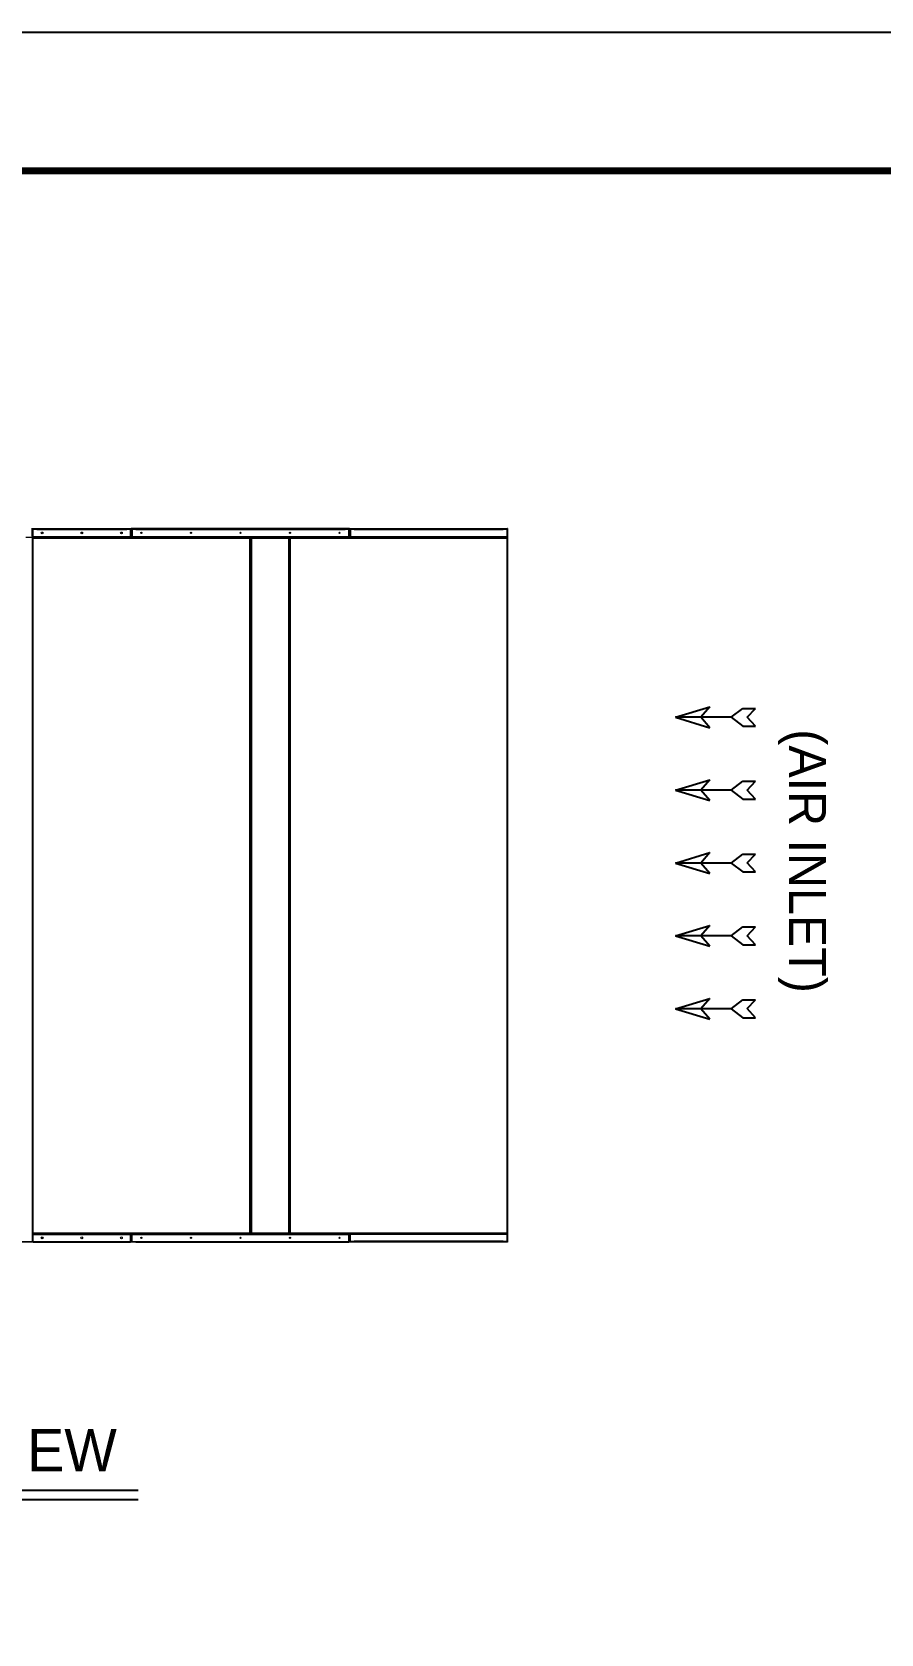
# Model space of a CAD drawing. Header units: millimetres. Extents: x 15155 to 44563, y 13060 to 33855.
# Drawn here: x 28248 to 32533, y 25775 to 33855 of the extents above; entities that cross this region are included whole.
import ezdxf
from ezdxf.enums import TextEntityAlignment as Align

# ---------------------------------------------------------------- set-up
doc = ezdxf.new("R2010")
doc.units = ezdxf.units.MM
for name, color, linetype in [('냉각탑_box', 1, 'Continuous'), ('냉각탑_dim', 1, 'Continuous'), ('냉각탑_form', 1, 'Continuous'), ('냉각탑_text', 3, 'Continuous')]:
    doc.layers.add(name, color=color, linetype=linetype)
doc.styles.add('돋움', font='Dotum.ttf')

# ---------------------------------------------------------------- blocks, each defined once
blk = doc.blocks.new('화살표 IN OUT')
at = {"layer": '냉각탑_dim'}
for p, q in [((-322.7, 43), (-383.9, 43)), ((-343.1, 0.5), (-383.9, 43)), ((-383.9, -43), (-343.1, 0.5)), ((-266.4, 0), (-322.7, 43)), ((-266.4, 0), (-322.7, -43)), ((-266.4, 0), (0, 0)), ((-163.5, 50), (-121.5, 0)), ((0, 0), (-163.5, 50)), ((-163.5, -50), (-121.5, 0)), ((0, 0), (-163.5, -50)), ((-322.7, -43), (-383.9, -43))]:
    blk.add_line(p, q, dxfattribs=at)
blk = doc.blocks.new('4')
at = {"lineweight": 20}
for p, q in [((28245.1, 31351.9), (30647.3, 31351.9)), ((30645.8, 31351.9), (30647.3, 27751.9)), ((30647.3, 27751.9), (25248.6, 27751.9))]:
    blk.add_line(p, q, dxfattribs=at)
at = {"color": 7, "lineweight": 20, "ltscale": 0.000873136}
blk.add_line((28253, 31349.8), (28253, 31351.9), dxfattribs=at)
at = {"color": 7, "lineweight": 20, "ltscale": 0.459167}
blk.add_line((29851.4, 31351.9), (28749.4, 31351.9), dxfattribs=at)
at = {"color": 7, "lineweight": 20, "ltscale": 0.000872667}
blk.add_line((30645.8, 31349.8), (30645.8, 31351.9), dxfattribs=at)
at = {"color": 7, "lineweight": 20, "ltscale": 0.015372}
blk.add_line((28216.8, 31307.9), (28253.7, 31307.9), dxfattribs=at)
at = {"color": 7, "lineweight": 20, "ltscale": 0.015833}
for p, q in [((28248.4, 31312.7), (28248.4, 31350.7)), ((28248.4, 27791.1), (28248.4, 27753.1))]:
    blk.add_line(p, q, dxfattribs=at)
at = {"color": 7, "lineweight": 20, "ltscale": 0.001083}
for p, q in [((28250.4, 31350.7), (28253, 31350.7)), ((30648.4, 31350.7), (30645.8, 31350.7)), ((30648.4, 27753.1), (25248.6, 27753.1))]:
    blk.add_line(p, q, dxfattribs=at)
at = {"color": 7, "lineweight": 20, "ltscale": 0.00172}
blk.add_line((28250.4, 31346.5), (28250.4, 31350.7), dxfattribs=at)
at = {"color": 7, "lineweight": 20, "ltscale": 0.014667}
for p, q in [((28250.4, 31346.5), (28250.4, 31311.3)), ((28252.4, 31311.3), (28252.4, 31346.5)), ((28746.4, 31311.3), (28746.4, 31346.5)), ((28748.4, 31346.5), (28748.4, 31311.3)), ((28750.4, 31346.5), (28750.4, 31311.3)), ((28752.4, 31311.3), (28752.4, 31346.5)), ((29848.4, 31311.3), (29848.4, 31346.5)), ((29850.4, 31346.5), (29850.4, 31311.3)), ((29852.4, 31346.5), (29852.4, 31311.3)), ((29854.4, 31311.3), (29854.4, 31346.5)), ((30646.4, 31311.3), (30646.4, 31346.5)), ((30648.4, 31346.5), (30648.4, 31311.3)), ((28250.4, 27755.3), (28250.4, 27790.5)), ((28252.4, 27790.5), (28252.4, 27755.3)), ((28746.4, 27790.5), (28746.4, 27755.3)), ((28748.4, 27755.3), (28748.4, 27790.5)), ((28750.4, 27755.3), (28750.4, 27790.5)), ((28752.4, 27790.5), (28752.4, 27755.3)), ((29848.4, 27790.5), (29848.4, 27755.3)), ((29850.4, 27755.3), (29850.4, 27790.5)), ((29852.4, 27757.3), (29852.4, 27792.5)), ((29854.4, 27792.5), (29854.4, 27757.3)), ((30646.4, 27792.5), (30646.4, 27757.3)), ((30648.4, 27757.3), (30648.4, 27792.5))]:
    blk.add_line(p, q, dxfattribs=at)
at = {"color": 7, "lineweight": 20, "ltscale": 0.001387}
blk.add_line((28250.4, 31307.9), (28250.4, 31311.2), dxfattribs=at)
at = {"color": 7, "lineweight": 20, "ltscale": 0.000562932}
for p, q in [((28251.7, 31304.2), (28250.4, 31304.2)), ((29349, 31304.2), (29350.4, 31304.2)), ((29353.7, 31304.2), (29352.4, 31304.2)), ((29544.5, 31306.2), (29545.8, 31306.2)), ((29545, 31304.2), (29546.4, 31304.2)), ((29549.7, 31304.2), (29548.4, 31304.2)), ((30647, 31304.2), (30648.4, 31304.2)), ((28251.7, 27795.6), (28250.4, 27795.6)), ((29349, 27795.6), (29350.4, 27795.6)), ((29353.7, 27795.6), (29352.4, 27795.6)), ((29545, 27795.6), (29546.4, 27795.6)), ((29549.7, 27795.6), (29548.4, 27795.6)), ((30647, 27795.6), (30648.4, 27795.6))]:
    blk.add_line(p, q, dxfattribs=at)
at = {"color": 7, "lineweight": 20}
for p, q in [((28250.4, 27795.6), (28250.4, 31304.2)), ((28253.8, 27797.3), (28253.8, 31302.5)), ((29347, 27797.3), (29347, 31302.5)), ((29350.4, 27795.6), (29350.4, 31304.2)), ((29352.4, 31304.2), (29352.4, 27795.6)), ((29355.8, 31302.5), (29355.8, 27797.3)), ((29543, 31302.5), (29543, 27797.3)), ((29546.4, 31304.2), (29546.4, 27795.6)), ((29548.4, 31304.2), (29548.4, 27795.6)), ((29551.8, 31302.5), (29551.8, 27797.3)), ((30645, 31302.5), (30645, 27797.3)), ((30648.4, 31304.2), (30648.4, 27795.6))]:
    blk.add_line(p, q, dxfattribs=at)
at = {"color": 7, "lineweight": 20, "ltscale": 0.000448698}
for p, q in [((28251.7, 31308.5), (28252.4, 31309.4)), ((28747, 31308.5), (28746.4, 31309.4)), ((28751.7, 31308.5), (28752.4, 31309.4)), ((29849, 31308.5), (29848.4, 31309.4)), ((29853.7, 31308.5), (29854.4, 31309.4)), ((30647, 31308.5), (30646.4, 31309.4)), ((28251.7, 27793.2), (28252.4, 27792.3)), ((28747, 27793.2), (28746.4, 27792.3)), ((28751.7, 27793.2), (28752.4, 27792.3)), ((29849, 27793.2), (29848.4, 27792.3))]:
    blk.add_line(p, q, dxfattribs=at)
at = {"color": 7, "lineweight": 20, "ltscale": 0.000502197}
for p, q in [((28251.7, 31304.2), (28252.9, 31304.2)), ((29349, 31304.2), (29347.8, 31304.2)), ((29353.7, 31304.2), (29354.9, 31304.2)), ((29544.5, 31306.2), (29543.3, 31306.2)), ((29545, 31304.2), (29543.8, 31304.2)), ((29549.7, 31304.2), (29550.9, 31304.2)), ((30647, 31304.2), (30645.8, 31304.2)), ((28251.7, 27795.6), (28252.9, 27795.6)), ((29349, 27795.6), (29347.8, 27795.6)), ((29353.7, 27795.6), (29354.9, 27795.6)), ((29545, 27795.6), (29543.8, 27795.6))]:
    blk.add_line(p, q, dxfattribs=at)
at = {"color": 7, "lineweight": 20, "ltscale": 0.000375}
for p, q in [((28253.3, 31311.3), (28252.4, 31311.3)), ((28253.3, 31311.3), (28252.4, 31311.3)), ((28253.3, 31305.9), (28252.4, 31305.9)), ((28745.5, 31311.3), (28746.4, 31311.3)), ((28745.5, 31311.3), (28746.4, 31311.3)), ((28753.3, 31311.3), (28752.4, 31311.3)), ((28753.3, 31311.3), (28752.4, 31311.3)), ((29347.5, 31305.9), (29348.4, 31305.9)), ((29355.3, 31305.9), (29354.4, 31305.9)), ((29543.5, 31305.9), (29544.4, 31305.9)), ((29551.3, 31305.9), (29550.4, 31305.9)), ((29847.5, 31311.3), (29848.4, 31311.3)), ((29847.5, 31311.3), (29848.4, 31311.3)), ((29855.3, 31311.3), (29854.4, 31311.3)), ((29855.3, 31311.3), (29854.4, 31311.3)), ((30645.5, 31311.3), (30646.4, 31311.3)), ((30645.5, 31311.3), (30646.4, 31311.3)), ((30645.5, 31305.9), (30646.4, 31305.9)), ((29351.7, 30155), (29351.7, 30155.9)), ((29351.7, 30120.8), (29351.7, 30119.9)), ((29351.7, 28983), (29351.7, 28983.9)), ((29351.7, 28948.8), (29351.7, 28947.9)), ((28253.3, 27793.9), (28252.4, 27793.9)), ((28253.3, 27790.5), (28252.4, 27790.5)), ((28745.5, 27790.5), (28746.4, 27790.5)), ((28753.3, 27790.5), (28752.4, 27790.5)), ((29347.5, 27793.9), (29348.4, 27793.9)), ((29355.3, 27793.9), (29354.4, 27793.9)), ((29543.5, 27793.9), (29544.4, 27793.9)), ((29551.3, 27793.9), (29550.4, 27793.9)), ((29847.5, 27790.5), (29848.4, 27790.5)), ((29855.3, 27792.5), (29854.4, 27792.5)), ((30645.5, 27792.5), (30646.4, 27792.5))]:
    blk.add_line(p, q, dxfattribs=at)
at = {"color": 7, "lineweight": 20, "ltscale": 0.001002}
for p, q in [((28252.4, 31308.8), (28252.4, 31311.3)), ((28746.4, 31308.8), (28746.4, 31311.3)), ((28752.4, 31308.8), (28752.4, 31311.3)), ((29848.4, 31308.8), (29848.4, 31311.3)), ((29854.4, 31308.8), (29854.4, 31311.3)), ((30646.4, 31308.8), (30646.4, 31311.3)), ((28252.4, 27792.9), (28252.4, 27790.5)), ((28746.4, 27792.9), (28746.4, 27790.5)), ((28752.4, 27792.9), (28752.4, 27790.5)), ((29848.4, 27792.9), (29848.4, 27790.5)), ((29854.4, 27794.9), (29854.4, 27792.5)), ((30646.4, 27794.9), (30646.4, 27792.5))]:
    blk.add_line(p, q, dxfattribs=at)
at = {"color": 7, "lineweight": 20, "ltscale": 0.000414929}
for p, q in [((28252.4, 31304.9), (28252.4, 31305.9)), ((29348.4, 31304.9), (29348.4, 31305.9)), ((29354.4, 31304.9), (29354.4, 31305.9)), ((29543.8, 31306.9), (29543.8, 31307.9)), ((29544.4, 31304.9), (29544.4, 31305.9)), ((29550.4, 31304.9), (29550.4, 31305.9)), ((30646.4, 31304.9), (30646.4, 31305.9)), ((28252.4, 27794.8), (28252.4, 27793.9)), ((29348.4, 27794.8), (29348.4, 27793.9)), ((29354.4, 27794.8), (29354.4, 27793.9)), ((29544.4, 27794.8), (29544.4, 27793.9)), ((29550.4, 27794.8), (29550.4, 27793.9))]:
    blk.add_line(p, q, dxfattribs=at)
at = {"color": 7, "lineweight": 20, "ltscale": 0.000293404}
for p, q in [((28252.4, 31304.9), (28252.4, 31304.2)), ((29348.4, 31304.9), (29348.4, 31304.2)), ((29354.4, 31304.9), (29354.4, 31304.2)), ((29543.8, 31306.9), (29543.8, 31306.2)), ((29544.4, 31304.9), (29544.4, 31304.2)), ((29550.4, 31304.9), (29550.4, 31304.2)), ((30646.4, 31304.9), (30646.4, 31304.2)), ((28252.4, 27794.8), (28252.4, 27795.6)), ((29348.4, 27794.8), (29348.4, 27795.6)), ((29354.4, 27794.8), (29354.4, 27795.6)), ((29544.4, 27794.8), (29544.4, 27795.6)), ((29550.4, 27794.8), (29550.4, 27795.6)), ((30646.4, 27794.8), (30646.4, 27795.6))]:
    blk.add_line(p, q, dxfattribs=at)
at = {"color": 7, "lineweight": 20, "ltscale": 0.015146}
blk.add_line((28253, 31347.6), (28253, 31311.3), dxfattribs=at)
at = {"color": 7, "lineweight": 20, "ltscale": 4.00539e-05}
blk.add_line((28253, 31307.9), (28253, 31307.9), dxfattribs=at)
at = {"color": 7, "lineweight": 20, "ltscale": 0.01525}
for p, q in [((28253.3, 31347.9), (28253.3, 31311.3)), ((28745.5, 31311.3), (28745.5, 31347.9)), ((28753.3, 31347.9), (28753.3, 31311.3)), ((29847.5, 31311.3), (29847.5, 31347.9)), ((29855.3, 31347.9), (29855.3, 31311.3)), ((30645.5, 31311.3), (30645.5, 31347.9)), ((28253.3, 27753.9), (28253.3, 27790.5)), ((28745.5, 27790.5), (28745.5, 27753.9)), ((28753.3, 27753.9), (28753.3, 27790.5)), ((29847.5, 27790.5), (29847.5, 27753.9)), ((29855.3, 27755.9), (29855.3, 27792.5)), ((30645.5, 27792.5), (30645.5, 27755.9))]:
    blk.add_line(p, q, dxfattribs=at)
at = {"color": 7, "lineweight": 20, "ltscale": 0.007958}
for p, q in [((28253.3, 31347.9), (28272.4, 31347.9)), ((28726.4, 31347.9), (28745.5, 31347.9)), ((28753.3, 31347.9), (28772.4, 31347.9)), ((29828.4, 31347.9), (29847.5, 31347.9)), ((29855.3, 31347.9), (29874.4, 31347.9)), ((30626.4, 31347.9), (30645.5, 31347.9)), ((28253.3, 27753.9), (28272.4, 27753.9)), ((28726.4, 27753.9), (28745.5, 27753.9)), ((28753.3, 27753.9), (28772.4, 27753.9)), ((29828.4, 27753.9), (29847.5, 27753.9)), ((29855.3, 27755.9), (29874.4, 27755.9)), ((30626.4, 27755.9), (30645.5, 27755.9))]:
    blk.add_line(p, q, dxfattribs=at)
at = {"color": 7, "lineweight": 20, "ltscale": 0.205083}
for p, q in [((28253.3, 31311.3), (28745.5, 31311.3)), ((28253.3, 27790.5), (28745.5, 27790.5))]:
    blk.add_line(p, q, dxfattribs=at)
at = {"color": 7, "lineweight": 20, "ltscale": 0.455917}
for p, q in [((28253.3, 31305.9), (29347.5, 31305.9)), ((28753.3, 31311.3), (29847.5, 31311.3)), ((29551.3, 31305.9), (30645.5, 31305.9)), ((29347.5, 27793.9), (28253.3, 27793.9)), ((28753.3, 27790.5), (29847.5, 27790.5))]:
    blk.add_line(p, q, dxfattribs=at)
at = {"color": 7, "lineweight": 20, "ltscale": 0.006917}
for p, q in [((28253.8, 31349.9), (28270.4, 31349.9)), ((28253.8, 31347.9), (28270.4, 31347.9)), ((28728.4, 31349.9), (28745, 31349.9)), ((28728.4, 31347.9), (28745, 31347.9)), ((28770.4, 31349.9), (28753.8, 31349.9)), ((28770.4, 31347.9), (28753.8, 31347.9)), ((29830.4, 31349.9), (29847, 31349.9)), ((29830.4, 31347.9), (29847, 31347.9)), ((29855.8, 31349.9), (29872.4, 31349.9)), ((29855.8, 31347.9), (29872.4, 31347.9)), ((30628.4, 31349.9), (30645, 31349.9)), ((30628.4, 31347.9), (30645, 31347.9)), ((28253.8, 27751.9), (28270.4, 27751.9)), ((28728.4, 27751.9), (28745, 27751.9)), ((28770.4, 27751.9), (28753.8, 27751.9)), ((29830.4, 27751.9), (29847, 27751.9)), ((29855.8, 27753.9), (29872.4, 27753.9)), ((30628.4, 27753.9), (30645, 27753.9))]:
    blk.add_line(p, q, dxfattribs=at)
at = {"color": 7, "lineweight": 20, "ltscale": 0.204667}
for p, q in [((28253.8, 31307.9), (28745, 31307.9)), ((28253.8, 27793.9), (28745, 27793.9))]:
    blk.add_line(p, q, dxfattribs=at)
at = {"color": 7, "lineweight": 20, "ltscale": 0.4555}
for p, q in [((28253.8, 31302.5), (29347, 31302.5)), ((28753.8, 31307.9), (29847, 31307.9)), ((29551.8, 31302.5), (30645, 31302.5)), ((29347, 27797.3), (28253.8, 27797.3)), ((30645, 27797.3), (29551.8, 27797.3)), ((28753.8, 27793.9), (29847, 27793.9))]:
    blk.add_line(p, q, dxfattribs=at)
at = {"color": 7, "lineweight": 20, "ltscale": 0.000833333}
for p, q in [((28270.4, 31349.9), (28270.4, 31347.9)), ((28564.3, 31307.9), (28564.3, 31305.9)), ((28620.3, 31305.9), (28620.3, 31307.9)), ((28726.4, 31349.9), (28726.4, 31347.9)), ((28726.4, 31349.9), (28726.4, 31347.9)), ((28728.4, 31349.9), (28728.4, 31347.9)), ((28770.4, 31349.9), (28770.4, 31347.9)), ((29214.2, 31307.9), (29214.2, 31305.9)), ((29217.5, 31305.9), (29217.5, 31307.9)), ((29545.8, 31306.2), (29545.8, 31304.2)), ((29828.4, 31349.9), (29828.4, 31347.9)), ((29828.4, 31349.9), (29828.4, 31347.9)), ((29830.4, 31349.9), (29830.4, 31347.9)), ((29872.4, 31349.9), (29872.4, 31347.9)), ((30590.7, 31307.9), (30590.7, 31305.9)), ((30626.4, 31349.9), (30626.4, 31347.9)), ((30626.4, 31349.9), (30626.4, 31347.9)), ((30628.4, 31349.9), (30628.4, 31347.9)), ((29350.4, 31061.9), (29352.4, 31061.9)), ((29350.4, 31035.3), (29352.4, 31035.3)), ((29350.4, 31033.9), (29352.4, 31033.9)), ((29352.4, 31033.9), (29350.4, 31033.9)), ((29352.4, 31031.9), (29350.4, 31031.9)), ((29352.4, 31030.5), (29350.4, 31030.5)), ((29546.4, 31061.9), (29548.4, 31061.9)), ((29546.4, 31035.3), (29548.4, 31035.3)), ((29548.4, 31033.9), (29546.4, 31033.9)), ((29548.4, 31031.9), (29546.4, 31031.9)), ((29548.4, 31030.8), (29546.4, 31030.8)), ((29548.4, 31028), (29546.4, 31028)), ((29546.4, 31026), (29548.4, 31026)), ((29546.4, 31024.4), (29548.4, 31024.4)), ((29548.4, 31023.2), (29546.4, 31023.2)), ((29350.4, 30417.3), (29352.4, 30417.3)), ((29352.4, 30415.9), (29350.4, 30415.9)), ((29352.4, 30413.9), (29350.4, 30413.9)), ((29350.4, 30411.9), (29352.4, 30411.9)), ((29350.4, 30409.9), (29352.4, 30409.9)), ((29352.4, 30408.5), (29350.4, 30408.5)), ((29352.4, 30381.9), (29350.4, 30381.9)), ((29546.4, 30429.2), (29548.4, 30429.2)), ((29546.4, 30411.9), (29548.4, 30411.9)), ((29546.4, 30409.9), (29548.4, 30409.9)), ((29548.4, 30408.5), (29546.4, 30408.5)), ((29548.4, 30381.9), (29546.4, 30381.9)), ((29350.4, 30198.9), (29352.4, 30198.9)), ((29352.4, 30162.3), (29350.4, 30162.3)), ((29352.4, 30160.9), (29350.4, 30160.9)), ((29546.4, 30198.9), (29548.4, 30198.9)), ((29548.4, 30162.3), (29546.4, 30162.3)), ((29548.4, 30160.9), (29546.4, 30160.9)), ((29548.4, 30157.9), (29546.4, 30157.9)), ((29548.4, 30155.9), (29546.4, 30155.9)), ((29548.4, 30155), (29546.4, 30155)), ((29352.4, 30117.9), (29350.4, 30117.9)), ((29352.4, 30116.3), (29350.4, 30116.3)), ((29352.4, 30114.3), (29350.4, 30114.3)), ((29352.4, 30110.9), (29350.4, 30110.9)), ((29350.4, 30109.5), (29352.4, 30109.5)), ((29352.4, 30072.9), (29350.4, 30072.9)), ((29546.4, 30120.8), (29548.4, 30120.8)), ((29548.4, 30119.9), (29546.4, 30119.9)), ((29548.4, 30117.9), (29546.4, 30117.9)), ((29548.4, 30117.9), (29546.4, 30117.9)), ((29548.4, 30116.3), (29546.4, 30116.3)), ((29548.4, 30114.3), (29546.4, 30114.3)), ((29548.4, 30110.9), (29546.4, 30110.9)), ((29546.4, 30109.5), (29548.4, 30109.5)), ((29548.4, 30072.9), (29546.4, 30072.9)), ((29350.4, 29889.9), (29352.4, 29889.9)), ((29350.4, 29863.3), (29352.4, 29863.3)), ((29350.4, 29861.9), (29352.4, 29861.9)), ((29352.4, 29861.9), (29350.4, 29861.9)), ((29352.4, 29859.9), (29350.4, 29859.9)), ((29352.4, 29858.5), (29350.4, 29858.5)), ((29546.4, 29889.9), (29548.4, 29889.9)), ((29546.4, 29863.3), (29548.4, 29863.3)), ((29548.4, 29861.9), (29546.4, 29861.9)), ((29548.4, 29860), (29546.4, 29860)), ((29548.4, 29859.9), (29546.4, 29859.9)), ((29546.4, 29858), (29548.4, 29858)), ((29546.4, 29856.4), (29548.4, 29856.4)), ((29548.4, 29855.2), (29546.4, 29855.2)), ((29546.4, 29261.2), (29548.4, 29261.2)), ((29350.4, 29245.3), (29352.4, 29245.3)), ((29352.4, 29243.9), (29350.4, 29243.9)), ((29352.4, 29241.9), (29350.4, 29241.9)), ((29350.4, 29239.9), (29352.4, 29239.9)), ((29350.4, 29237.9), (29352.4, 29237.9)), ((29352.4, 29236.5), (29350.4, 29236.5)), ((29352.4, 29209.9), (29350.4, 29209.9)), ((29548.4, 29241.2), (29546.4, 29241.2)), ((29546.4, 29239.9), (29548.4, 29239.9)), ((29546.4, 29237.9), (29548.4, 29237.9)), ((29548.4, 29236.5), (29546.4, 29236.5)), ((29548.4, 29209.9), (29546.4, 29209.9)), ((29350.4, 29026.9), (29352.4, 29026.9)), ((29546.4, 29026.9), (29548.4, 29026.9)), ((29352.4, 28990.3), (29350.4, 28990.3)), ((29352.4, 28988.9), (29350.4, 28988.9)), ((29352.4, 28945.9), (29350.4, 28945.9)), ((29352.4, 28944.3), (29350.4, 28944.3)), ((29352.4, 28942.3), (29350.4, 28942.3)), ((29352.4, 28938.9), (29350.4, 28938.9)), ((29350.4, 28937.5), (29352.4, 28937.5)), ((29548.4, 28990.3), (29546.4, 28990.3)), ((29548.4, 28988.9), (29546.4, 28988.9)), ((29548.4, 28985.9), (29546.4, 28985.9)), ((29548.4, 28983.9), (29546.4, 28983.9)), ((29548.4, 28983), (29546.4, 28983)), ((29546.4, 28948.8), (29548.4, 28948.8)), ((29548.4, 28947.9), (29546.4, 28947.9)), ((29548.4, 28945.9), (29546.4, 28945.9)), ((29548.4, 28945.9), (29546.4, 28945.9)), ((29548.4, 28944.3), (29546.4, 28944.3)), ((29548.4, 28942.3), (29546.4, 28942.3)), ((29548.4, 28938.9), (29546.4, 28938.9)), ((29546.4, 28937.5), (29548.4, 28937.5)), ((29352.4, 28900.9), (29350.4, 28900.9)), ((29548.4, 28900.9), (29546.4, 28900.9)), ((29350.4, 28717.9), (29352.4, 28717.9)), ((29350.4, 28691.3), (29352.4, 28691.3)), ((29350.4, 28689.9), (29352.4, 28689.9)), ((29352.4, 28689.9), (29350.4, 28689.9)), ((29352.4, 28687.9), (29350.4, 28687.9)), ((29352.4, 28686.5), (29350.4, 28686.5)), ((29546.4, 28717.9), (29548.4, 28717.9)), ((29546.4, 28691.3), (29548.4, 28691.3)), ((29548.4, 28691), (29546.4, 28691)), ((29548.4, 28689.9), (29546.4, 28689.9)), ((29548.4, 28687.9), (29546.4, 28687.9)), ((29546.4, 28687.4), (29548.4, 28687.4)), ((29548.4, 28686.2), (29546.4, 28686.2)), ((29350.4, 28073.3), (29352.4, 28073.3)), ((29352.4, 28071.9), (29350.4, 28071.9)), ((29352.4, 28069.9), (29350.4, 28069.9)), ((29350.4, 28067.9), (29352.4, 28067.9)), ((29350.4, 28065.9), (29352.4, 28065.9)), ((29352.4, 28064.5), (29350.4, 28064.5)), ((29546.4, 28092.2), (29548.4, 28092.2)), ((29548.4, 28072.2), (29546.4, 28072.2)), ((29546.4, 28067.9), (29548.4, 28067.9)), ((29546.4, 28065.9), (29548.4, 28065.9)), ((29548.4, 28064.5), (29546.4, 28064.5)), ((29352.4, 28037.9), (29350.4, 28037.9)), ((29548.4, 28037.9), (29546.4, 28037.9)), ((29352.4, 27799.3), (29350.4, 27799.3)), ((29352.4, 27795.9), (29350.4, 27795.9)), ((29546.4, 27798.9), (29548.4, 27798.9)), ((28270.4, 27751.9), (28270.4, 27753.9)), ((28726.4, 27751.9), (28726.4, 27753.9)), ((28726.4, 27751.9), (28726.4, 27753.9)), ((28728.4, 27751.9), (28728.4, 27753.9)), ((28770.4, 27751.9), (28770.4, 27753.9)), ((29828.4, 27751.9), (29828.4, 27753.9)), ((29828.4, 27751.9), (29828.4, 27753.9)), ((29830.4, 27751.9), (29830.4, 27753.9)), ((29872.4, 27753.9), (29872.4, 27755.9)), ((30626.4, 27753.9), (30626.4, 27755.9)), ((30626.4, 27753.9), (30626.4, 27755.9)), ((30628.4, 27753.9), (30628.4, 27755.9))]:
    blk.add_line(p, q, dxfattribs=at)
at = {"color": 7, "lineweight": 20, "ltscale": 0.000834351}
blk.add_line((28270.4, 31348.7), (28272.4, 31348.7), dxfattribs=at)
at = {"color": 7, "lineweight": 20, "ltscale": 0.000834357}
blk.add_line((28270.4, 31347.9), (28272.4, 31347.9), dxfattribs=at)
at = {"color": 7, "lineweight": 20, "ltscale": 0.189167}
for p, q in [((28272.4, 31349.9), (28726.4, 31349.9)), ((28272.4, 31349.9), (28726.4, 31349.9)), ((28272.4, 31346.5), (28726.4, 31346.5)), ((28272.4, 27755.3), (28726.4, 27755.3)), ((28272.4, 27751.9), (28726.4, 27751.9))]:
    blk.add_line(p, q, dxfattribs=at)
at = {"color": 7, "lineweight": 20, "ltscale": 0.001417}
for p, q in [((28272.4, 31349.9), (28272.4, 31346.5)), ((28772.4, 31349.9), (28772.4, 31346.5)), ((29874.4, 31349.9), (29874.4, 31346.5)), ((28272.4, 27751.9), (28272.4, 27755.3)), ((28772.4, 27751.9), (28772.4, 27755.3)), ((29874.4, 27753.9), (29874.4, 27757.3))]:
    blk.add_line(p, q, dxfattribs=at)
at = {"color": 7, "lineweight": 20, "ltscale": 0.000583333}
for p, q in [((28272.4, 31347.9), (28272.4, 31346.5)), ((28726.4, 31346.5), (28726.4, 31347.9)), ((28772.4, 31347.9), (28772.4, 31346.5)), ((29828.4, 31346.5), (29828.4, 31347.9)), ((29874.4, 31347.9), (29874.4, 31346.5)), ((30626.4, 31346.5), (30626.4, 31347.9)), ((28272.4, 27753.9), (28272.4, 27755.3)), ((28726.4, 27755.3), (28726.4, 27753.9)), ((28772.4, 27753.9), (28772.4, 27755.3)), ((29828.4, 27755.3), (29828.4, 27753.9)), ((29874.4, 27755.9), (29874.4, 27757.3)), ((30626.4, 27757.3), (30626.4, 27755.9))]:
    blk.add_line(p, q, dxfattribs=at)
at = {"color": 7, "lineweight": 20, "ltscale": 0.000199275}
blk.add_line((28664.2, 31306.2), (28663.8, 31305.9), dxfattribs=at)
at = {"color": 7, "lineweight": 20, "ltscale": 0.000369598}
blk.add_line((28664, 31306.9), (28664.5, 31306.2), dxfattribs=at)
at = {"color": 7, "lineweight": 20, "ltscale": 0.001228}
blk.add_line((28664.2, 31306.2), (28667.1, 31306.2), dxfattribs=at)
at = {"color": 7, "lineweight": 20, "ltscale": 0.000708333}
blk.add_line((28665.8, 31307.9), (28665.8, 31306.2), dxfattribs=at)
at = {"color": 7, "lineweight": 20, "ltscale": 0.000125566}
blk.add_line((28667.1, 31306.2), (28667.1, 31305.9), dxfattribs=at)
at = {"color": 7, "lineweight": 20, "ltscale": 1.86596e-06}
blk.add_line((28667.7, 31306.2), (28667.7, 31306.2), dxfattribs=at)
at = {"color": 7, "lineweight": 20, "ltscale": 0.00022498}
blk.add_line((28667.7, 31306.2), (28668.2, 31306.2), dxfattribs=at)
at = {"color": 7, "lineweight": 20, "ltscale": 0.000832315}
blk.add_line((28726.4, 31348.7), (28728.4, 31348.7), dxfattribs=at)
at = {"color": 7, "lineweight": 20, "ltscale": 0.00083231}
blk.add_line((28726.4, 31347.9), (28728.4, 31347.9), dxfattribs=at)
at = {"color": 7, "lineweight": 20, "ltscale": 0.003628}
blk.add_line((28745, 31307.9), (28753.7, 31307.9), dxfattribs=at)
at = {"color": 7, "lineweight": 20, "ltscale": 0.015212}
for p, q in [((28745.5, 31347.8), (28745.5, 31311.3)), ((29847.5, 31347.8), (29847.5, 31311.3)), ((30645.5, 31347.8), (30645.5, 31311.3)), ((28745.5, 27753.9), (28745.5, 27790.5)), ((29847.5, 27753.9), (29847.5, 27790.5)), ((30645.5, 27755.9), (30645.5, 27792.5))]:
    blk.add_line(p, q, dxfattribs=at)
at = {"color": 7, "lineweight": 20, "ltscale": 0.001506}
blk.add_line((28747.6, 31348.7), (28751.2, 31348.7), dxfattribs=at)
at = {"color": 7, "lineweight": 20, "ltscale": 0.000374999}
for p, q in [((28753.3, 31344.5), (28752.4, 31344.5)), ((28753.3, 27757.3), (28752.4, 27757.3))]:
    blk.add_line(p, q, dxfattribs=at)
at = {"color": 7, "lineweight": 20, "ltscale": 0.000375519}
blk.add_line((28753.3, 31311.3), (28752.4, 31311.3), dxfattribs=at)
at = {"color": 7, "lineweight": 20, "ltscale": 0.000833847}
blk.add_line((28770.4, 31348.7), (28772.4, 31348.7), dxfattribs=at)
at = {"color": 7, "lineweight": 20, "ltscale": 0.000833853}
blk.add_line((28770.4, 31347.9), (28772.4, 31347.9), dxfattribs=at)
at = {"color": 7, "lineweight": 20, "ltscale": 0.037104}
blk.add_line((28861.4, 31349.9), (28772.4, 31349.9), dxfattribs=at)
at = {"color": 7, "lineweight": 20, "ltscale": 0.44}
for p, q in [((28772.4, 31349.9), (29828.4, 31349.9)), ((28772.4, 31346.5), (29828.4, 31346.5)), ((28772.4, 27755.3), (29828.4, 27755.3)), ((28772.4, 27751.9), (29828.4, 27751.9))]:
    blk.add_line(p, q, dxfattribs=at)
at = {"color": 7, "lineweight": 20, "ltscale": 0.004146}
blk.add_line((28861.4, 31349.9), (28871.4, 31349.9), dxfattribs=at)
at = {"color": 7, "lineweight": 20, "ltscale": 0.004167}
blk.add_line((28871.4, 31349.9), (28881.4, 31349.9), dxfattribs=at)
at = {"color": 7, "lineweight": 20, "ltscale": 0.394604}
blk.add_line((29828.4, 31349.9), (28881.3, 31349.9), dxfattribs=at)
at = {"color": 7, "lineweight": 20, "ltscale": 0.0025}
blk.add_line((29348.4, 31304.5), (29354.4, 31304.5), dxfattribs=at)
at = {"color": 7, "lineweight": 20, "ltscale": 0.078417}
for p, q in [((29355.3, 31305.9), (29543.5, 31305.9)), ((29543.5, 27793.9), (29355.3, 27793.9))]:
    blk.add_line(p, q, dxfattribs=at)
at = {"color": 7, "lineweight": 20, "ltscale": 0.078}
for p, q in [((29355.8, 31302.5), (29543, 31302.5)), ((29543, 27797.3), (29355.8, 27797.3))]:
    blk.add_line(p, q, dxfattribs=at)
at = {"color": 7, "lineweight": 20, "ltscale": 0.014417}
for p, q in [((29484.8, 31302.3), (29450.2, 31302.3)), ((29450.2, 27797.5), (29484.8, 27797.5))]:
    blk.add_line(p, q, dxfattribs=at)
at = {"color": 7, "lineweight": 20, "ltscale": 0.001905}
blk.add_line((29550.4, 31304.9), (29545.8, 31304.9), dxfattribs=at)
at = {"color": 7, "lineweight": 20, "ltscale": 0.000832819}
blk.add_line((29828.4, 31348.7), (29830.4, 31348.7), dxfattribs=at)
at = {"color": 7, "lineweight": 20, "ltscale": 0.000832814}
blk.add_line((29828.4, 31347.9), (29830.4, 31347.9), dxfattribs=at)
at = {"color": 7, "lineweight": 20, "ltscale": 0.000375001}
for p, q in [((29848.4, 31344.5), (29847.5, 31344.5)), ((29848.4, 27757.3), (29847.5, 27757.3))]:
    blk.add_line(p, q, dxfattribs=at)
at = {"color": 7, "lineweight": 20, "ltscale": 0.000374481}
blk.add_line((29848.4, 31311.3), (29847.5, 31311.3), dxfattribs=at)
at = {"color": 7, "lineweight": 20, "ltscale": 0.001508}
blk.add_line((29849.6, 31348.7), (29853.2, 31348.7), dxfattribs=at)
at = {"color": 7, "lineweight": 20, "ltscale": 0.32925}
for p, q in [((29855.3, 31311.3), (30645.5, 31311.3)), ((29855.3, 27792.5), (30645.5, 27792.5))]:
    blk.add_line(p, q, dxfattribs=at)
at = {"color": 7, "lineweight": 20, "ltscale": 0.328833}
blk.add_line((29855.8, 31307.9), (30645, 31307.9), dxfattribs=at)
at = {"color": 7, "lineweight": 20, "ltscale": 0.000833959}
blk.add_line((29872.4, 31348.7), (29874.4, 31348.7), dxfattribs=at)
at = {"color": 7, "lineweight": 20, "ltscale": 0.000833964}
blk.add_line((29872.4, 31347.9), (29874.4, 31347.9), dxfattribs=at)
at = {"color": 7, "lineweight": 20, "ltscale": 0.000832956}
blk.add_line((29873.7, 31305.9), (29873.7, 31307.9), dxfattribs=at)
at = {"color": 7, "lineweight": 20, "ltscale": 0.313333}
for p, q in [((29874.4, 31349.9), (30626.4, 31349.9)), ((29874.4, 31346.5), (30626.4, 31346.5)), ((29874.4, 27757.3), (30626.4, 27757.3)), ((29874.4, 27753.9), (30626.4, 27753.9))]:
    blk.add_line(p, q, dxfattribs=at)
at = {"color": 7, "lineweight": 20, "ltscale": 0.000832693}
blk.add_line((30626.4, 31348.7), (30628.4, 31348.7), dxfattribs=at)
at = {"color": 7, "lineweight": 20, "ltscale": 0.000832687}
blk.add_line((30626.4, 31347.9), (30628.4, 31347.9), dxfattribs=at)
at = {"color": 7, "lineweight": 20, "ltscale": 0.015148}
blk.add_line((30645.8, 31347.6), (30645.8, 31311.3), dxfattribs=at)
at = {"color": 7, "lineweight": 20, "ltscale": 0.000873628}
blk.add_line((30645.8, 31307.9), (30645.8, 31305.9), dxfattribs=at)
at = {"color": 7, "lineweight": 20, "ltscale": 0.000414952}
blk.add_line((30647.4, 31304.9), (30646.7, 31304.2), dxfattribs=at)
at = {"color": 7, "lineweight": 20, "ltscale": 0.001669}
blk.add_line((30648.4, 31350.7), (30648.4, 31346.6), dxfattribs=at)
at = {"color": 7, "lineweight": 20, "ltscale": 0.002879}
blk.add_line((30648.4, 31311.1), (30648.4, 31304.2), dxfattribs=at)
at = {"color": 7, "lineweight": 20, "ltscale": 5.94511e-06}
blk.add_line((30648.4, 31302.5), (30648.4, 31302.5), dxfattribs=at)
at = {"color": 7, "lineweight": 20, "ltscale": 8.50581e-06}
blk.add_line((30648.4, 31302.5), (30648.4, 31302.5), dxfattribs=at)
at = {"color": 7, "lineweight": 20, "ltscale": 1.00793e-05}
for p, q in [((30648.4, 31302.5), (30648.4, 31302.5)), ((30648.4, 27797.2), (30648.4, 27797.3))]:
    blk.add_line(p, q, dxfattribs=at)
at = {"color": 7, "lineweight": 20, "ltscale": 0.000833717}
for p, q in [((29546.4, 31145.8), (29548.4, 31145.8)), ((29546.4, 31140.6), (29548.4, 31140.6)), ((29546.4, 31068), (29548.4, 31068)), ((29546.4, 29900), (29548.4, 29900)), ((29546.4, 28731), (29548.4, 28731)), ((29546.4, 27967.6), (29548.4, 27967.6)), ((29546.4, 27962.4), (29548.4, 27962.4))]:
    blk.add_line(p, q, dxfattribs=at)
at = {"color": 7, "lineweight": 20, "ltscale": 0.000833723}
for p, q in [((29546.4, 30377.2), (29548.4, 30377.2)), ((29546.4, 28719), (29548.4, 28719))]:
    blk.add_line(p, q, dxfattribs=at)
at = {"color": 7, "lineweight": 20, "ltscale": 0.000542151}
for p, q in [((29351.7, 30157.9), (29350.4, 30157.9)), ((29351.7, 30155.9), (29350.4, 30155.9)), ((29351.7, 30155), (29350.4, 30155)), ((29350.4, 30120.8), (29351.7, 30120.8)), ((29351.7, 30119.9), (29350.4, 30119.9)), ((29351.7, 30117.9), (29350.4, 30117.9)), ((29351.7, 28985.9), (29350.4, 28985.9)), ((29351.7, 28983.9), (29350.4, 28983.9)), ((29351.7, 28983), (29350.4, 28983)), ((29350.4, 28948.8), (29351.7, 28948.8)), ((29351.7, 28947.9), (29350.4, 28947.9)), ((29351.7, 28945.9), (29350.4, 28945.9))]:
    blk.add_line(p, q, dxfattribs=at)
at = {"color": 7, "lineweight": 20, "ltscale": 0.000291559}
for p, q in [((29352.4, 30155.9), (29351.7, 30155.9)), ((29352.4, 30119.9), (29351.7, 30119.9)), ((29352.4, 28983.9), (29351.7, 28983.9)), ((29352.4, 28947.9), (29351.7, 28947.9))]:
    blk.add_line(p, q, dxfattribs=at)
at = {"color": 7, "lineweight": 20, "ltscale": 0.01425}
for p, q in [((29351.7, 30120.8), (29351.7, 30155)), ((29351.7, 28948.8), (29351.7, 28983))]:
    blk.add_line(p, q, dxfattribs=at)
at = {"color": 7, "lineweight": 20, "ltscale": 0.000833304}
blk.add_line((29546.4, 29209.2), (29548.4, 29209.2), dxfattribs=at)
at = {"color": 7, "lineweight": 20, "ltscale": 5.94551e-06}
blk.add_line((30648.4, 27797.2), (30648.4, 27797.3), dxfattribs=at)
at = {"color": 7, "lineweight": 20, "ltscale": 2.11226e-05}
blk.add_line((30648.4, 27797.2), (30648.4, 27797.3), dxfattribs=at)
at = {"color": 7, "lineweight": 20, "ltscale": 8.50584e-06}
blk.add_line((30648.4, 27797.2), (30648.4, 27797.3), dxfattribs=at)
at = {"color": 7, "lineweight": 20, "ltscale": 0.002042}
blk.add_line((28250.4, 27790.6), (28250.4, 27795.6), dxfattribs=at)
at = {"color": 7, "lineweight": 20, "ltscale": 0.000834932}
blk.add_line((28250.4, 27753.1), (28250.4, 27755.1), dxfattribs=at)
at = {"color": 7, "lineweight": 20, "ltscale": 0.000334372}
blk.add_line((28250.4, 27753.1), (28251.2, 27753.1), dxfattribs=at)
at = {"color": 7, "lineweight": 20, "ltscale": 3.82162e-05}
blk.add_line((28253, 27793.8), (28253, 27793.9), dxfattribs=at)
at = {"color": 7, "lineweight": 20, "ltscale": 0.01475}
blk.add_line((28253, 27755.1), (28253, 27790.5), dxfattribs=at)
at = {"color": 7, "lineweight": 20, "ltscale": 0.00039683}
blk.add_line((28253, 27755.1), (28253, 27754.1), dxfattribs=at)
at = {"color": 7, "lineweight": 20, "ltscale": 0.000121692}
blk.add_line((28253.3, 27755.1), (28253, 27755.1), dxfattribs=at)
at = {"color": 7, "lineweight": 20, "ltscale": 0.000370023}
blk.add_line((28746.4, 27755.1), (28745.5, 27755.1), dxfattribs=at)
at = {"color": 7, "lineweight": 20, "ltscale": 0.000838255}
blk.add_line((28750.4, 27755.1), (28748.4, 27755.1), dxfattribs=at)
at = {"color": 7, "lineweight": 20, "ltscale": 7.29161e-06}
blk.add_line((28753.7, 27793.9), (28753.7, 27793.9), dxfattribs=at)
at = {"color": 7, "lineweight": 20, "ltscale": 0.125586}
blk.add_line((29852.7, 27793.9), (29551.3, 27793.9), dxfattribs=at)
at = {"color": 7, "lineweight": 20, "ltscale": 0.001175}
blk.add_line((29853.2, 27755.1), (29850.4, 27755.1), dxfattribs=at)
at = {"color": 7, "lineweight": 20, "ltscale": 0.000834358}
blk.add_line((29874.4, 27755.1), (29872.4, 27755.1), dxfattribs=at)
at = {"color": 7, "lineweight": 20, "ltscale": 0.000833334}
blk.add_line((30628.4, 27755.1), (30626.4, 27755.1), dxfattribs=at)
at = {"color": 7, "lineweight": 20, "ltscale": 0.015145}
blk.add_line((30645.8, 27756.1), (30645.8, 27792.5), dxfattribs=at)
at = {"color": 7, "lineweight": 20, "ltscale": 0.000452155}
blk.add_line((30647, 27795.2), (30646.4, 27794.3), dxfattribs=at)
at = {"color": 7, "lineweight": 20, "ltscale": 0.000150117}
blk.add_line((30648.3, 27794.2), (30647.9, 27794.2), dxfattribs=at)
at = {"color": 7, "lineweight": 20, "ltscale": 0.001291}
blk.add_line((30648.4, 27795.6), (30648.4, 27792.5), dxfattribs=at)
at = {"color": 7, "lineweight": 20, "ltscale": 0.001749}
blk.add_line((30648.4, 27757.3), (30648.4, 27753.1), dxfattribs=at)
at = {"color": 7, "lineweight": 20}
for centre, radius in [((28299.4, 31328.9), 4.5), ((28499.4, 31328.9), 4.5), ((28699.4, 31328.9), 4.5), ((28800.4, 31328.9), 3), ((29050.4, 31328.9), 3), ((29300.4, 31328.9), 3), ((29550.4, 31328.9), 3), ((29800.4, 31328.9), 3), ((28299.4, 27772.9), 4.5), ((28499.4, 27772.9), 4.5), ((28699.4, 27772.9), 4.5), ((28800.4, 27772.9), 3), ((29050.4, 27772.9), 3), ((29300.4, 27772.9), 3), ((29550.4, 27772.9), 3), ((29800.4, 27772.9), 3)]:
    blk.add_circle(centre, radius, dxfattribs=at)
for centre, radius, start, end in [((28255.6, 31348.7), 5.2, 142.01407, 157.38029), ((30643.2, 31348.7), 5.2, 22.61971, 37.98593), ((28253.8, 31346.5), 3.4, 90, 180), ((28253.8, 31311.3), 3.4, 180, 270), ((28253.8, 31346.5), 1.4, 110.92489, 180), ((28299.4, 31332.9), 3, 191.40744, 348.58775), ((28499.4, 31332.9), 3, 191.40744, 348.58775), ((28667.2, 31302.9), 5.1, 128.95892, 144.51621), ((28671.6, 31306), 3.36, 164.70023, 182.02538), ((28699.4, 31332.9), 3, 191.40744, 348.58775), ((28745, 31346.5), 3.4, 0, 90), ((28745, 31311.3), 3.4, 270, 0), ((28745, 31346.5), 1.4, 0, 69.07522), ((28753.8, 31346.5), 3.4, 90, 180), ((28753.8, 31311.3), 3.4, 180, 270), ((28753.8, 31346.5), 1.4, 110.92489, 180), ((29552.3, 31300.7), 10.4, 144.13871, 150.68172), ((29536.4, 31314.5), 11.5, 311.84253, 314.02788), ((29847, 31346.5), 3.4, 0, 90), ((29847, 31311.3), 3.4, 270, 0), ((29847, 31346.5), 1.4, 0, 69.07522), ((29855.8, 31346.5), 3.4, 90, 180), ((29855.8, 31311.3), 3.4, 180, 270), ((29855.8, 31346.5), 1.4, 110.92489, 180), ((30645, 31346.5), 3.4, 0, 90), ((30645, 31311.3), 3.4, 270, 0), ((30645, 31302.5), 3.4, 89.76553, 90), ((30645, 31346.5), 1.4, 0, 69.07522), ((30645, 31302.5), 3.4, 29.99998, 65.68426), ((30643.2, 31348.7), 5.2, 0, 0.128), ((30643.2, 31284.1), 5.2, 359.19744, 0), ((29351.7, 30154.5), 3.4, 78.13887, 90), ((29351.7, 30121.3), 3.4, 270, 281.86113), ((29351.7, 28982.5), 3.4, 78.13887, 90), ((29351.7, 28949.3), 3.4, 270, 281.86113), ((30643.2, 27819.7), 5.2, 0, 2.65182), ((28253.8, 27790.5), 3.4, 90, 180), ((28253.8, 27755.3), 3.4, 180, 270), ((28255.6, 27755.1), 5.2, 202.62002, 217.97819), ((28253.8, 27755.3), 1.4, 180, 249.07511), ((28298.4, 27770.9), 3, 305.72337, 181.54892), ((28745, 27790.5), 3.4, 0, 90), ((28745, 27755.3), 3.4, 270, 0), ((28745, 27755.3), 1.4, 290.92478, 0), ((28753.8, 27790.5), 3.4, 90, 180), ((28753.8, 27755.3), 3.4, 180, 270), ((28753.8, 27755.3), 1.4, 180, 249.07511), ((29847, 27790.5), 3.4, 0, 90), ((29847, 27755.3), 3.4, 270, 0), ((29847, 27755.3), 1.4, 290.92478, 0), ((29848.4, 27770.9), 3, 311.66994, 48.39279), ((29855.8, 27792.5), 3.4, 127.05895, 180), ((29855.8, 27757.3), 3.4, 180, 270), ((29855.8, 27757.3), 1.4, 180, 249.07511), ((30645, 27757.3), 3.4, 270, 0), ((30645, 27757.3), 1.4, 290.92478, 0), ((30645, 27792.5), 3.4, 0, 65.77669), ((30643.2, 27755.1), 5.2, 322.02181, 337.37998), ((30594.4, 27797.3), 54, 356.67697, 358.16376), ((30643.2, 27755.1), 5.2, 359.872, 0)]:
    blk.add_arc(centre, radius, start, end, dxfattribs=at)
for centre, start_param, end_param in [((28665.8, 31304.5), 3.155398, 3.926988), ((28670.2, 31304.5), 3.155404, 3.926988), ((29214.2, 31304.5), 3.152904, 4.287828)]:
    blk.add_ellipse(centre, major_axis=(0, -3.4), ratio=0.766044, start_param=start_param, end_param=end_param, dxfattribs=at)
for points in [[(28251.7, 31304.2), (28252.1, 31303.8), (28252.5, 31303.5), (28252.9, 31303.1), (28253.3, 31302.8), (28253.8, 31302.5)], [(28252.4, 31304.9), (28252.7, 31304.5), (28253, 31304), (28253.2, 31303.5), (28253.5, 31303), (28253.8, 31302.5)], [(29348.4, 31304.9), (29348.1, 31304.5), (29347.8, 31304), (29347.5, 31303.5), (29347.3, 31303), (29347, 31302.5)], [(29349, 31304.2), (29348.7, 31303.8), (29348.3, 31303.5), (29347.9, 31303.1), (29347.4, 31302.8), (29347, 31302.5)], [(29353.7, 31304.2), (29354.1, 31303.8), (29354.5, 31303.5), (29354.9, 31303.1), (29355.3, 31302.8), (29355.8, 31302.5)], [(29354.4, 31304.9), (29354.7, 31304.5), (29355, 31304), (29355.2, 31303.5), (29355.5, 31303), (29355.8, 31302.5)], [(29544.4, 31304.9), (29544.1, 31304.5), (29543.8, 31304), (29543.5, 31303.5), (29543.3, 31303), (29543, 31302.5)], [(29545, 31304.2), (29544.7, 31303.8), (29544.3, 31303.5), (29543.9, 31303.1), (29543.4, 31302.8), (29543, 31302.5)], [(29549.7, 31304.2), (29550.1, 31303.8), (29550.5, 31303.5), (29550.9, 31303.1), (29551.3, 31302.8), (29551.8, 31302.5)], [(29550.4, 31304.9), (29550.7, 31304.5), (29551, 31304), (29551.2, 31303.5), (29551.5, 31303), (29551.8, 31302.5)], [(30646.4, 31304.9), (30646.1, 31304.5), (30645.8, 31304), (30645.5, 31303.5), (30645.3, 31303), (30645, 31302.5)], [(30647, 31304.2), (30646.7, 31303.8), (30646.3, 31303.5), (30645.9, 31303.1), (30645.4, 31302.8), (30645, 31302.5)], [(28251.7, 27795.6), (28252.1, 27795.9), (28252.5, 27796.2), (28252.9, 27796.6), (28253.3, 27796.9), (28253.8, 27797.3)], [(28252.4, 27794.8), (28252.7, 27795.2), (28253, 27795.7), (28253.2, 27796.2), (28253.5, 27796.7), (28253.8, 27797.3)], [(29348.4, 27794.8), (29348.1, 27795.2), (29347.8, 27795.7), (29347.5, 27796.2), (29347.3, 27796.7), (29347, 27797.3)], [(29349, 27795.6), (29348.7, 27795.9), (29348.3, 27796.2), (29347.9, 27796.6), (29347.4, 27796.9), (29347, 27797.3)], [(29353.7, 27795.6), (29354.1, 27795.9), (29354.5, 27796.2), (29354.9, 27796.6), (29355.3, 27796.9), (29355.8, 27797.3)], [(29354.4, 27794.8), (29354.7, 27795.2), (29355, 27795.7), (29355.2, 27796.2), (29355.5, 27796.7), (29355.8, 27797.3)], [(29545, 27795.6), (29544.7, 27795.9), (29544.3, 27796.2), (29543.9, 27796.6), (29543.4, 27796.9), (29543, 27797.3)], [(29544.4, 27794.8), (29544.1, 27795.2), (29543.8, 27795.7), (29543.5, 27796.2), (29543.3, 27796.7), (29543, 27797.3)], [(29549.7, 27795.6), (29550.1, 27795.9), (29550.5, 27796.2), (29550.9, 27796.6), (29551.3, 27796.9), (29551.8, 27797.3)], [(29550.4, 27794.8), (29550.7, 27795.2), (29551, 27795.7), (29551.2, 27796.2), (29551.5, 27796.7), (29551.8, 27797.3)], [(30646.4, 27794.8), (30646.1, 27795.2), (30645.8, 27795.7), (30645.5, 27796.2), (30645.3, 27796.7), (30645, 27797.3)], [(30647, 27795.6), (30646.7, 27795.9), (30646.3, 27796.2), (30645.9, 27796.6), (30645.4, 27796.9), (30645, 27797.3)]]:
    blk.add_open_spline(points, degree=5, dxfattribs=at)
for points in [[(28252.4, 31308.8), (28252.6, 31308.5), (28252.9, 31308.2), (28253.1, 31308), (28253.4, 31307.9), (28253.7, 31307.9), (28253.7, 31307.9), (28253.8, 31307.9), (28253.8, 31307.9)], [(28746.4, 31308.8), (28746.1, 31308.5), (28745.9, 31308.2), (28745.6, 31308), (28745.4, 31307.9), (28745.1, 31307.9), (28745, 31307.9), (28745, 31307.9), (28745, 31307.9)], [(28752.4, 31308.8), (28752.6, 31308.5), (28752.9, 31308.2), (28753.1, 31308), (28753.4, 31307.9), (28753.7, 31307.9), (28753.7, 31307.9), (28753.8, 31307.9), (28753.8, 31307.9)], [(29848.4, 31308.8), (29848.1, 31308.5), (29847.9, 31308.2), (29847.6, 31308), (29847.4, 31307.9), (29847.1, 31307.9), (29847, 31307.9), (29847, 31307.9), (29847, 31307.9)], [(29854.4, 31308.8), (29854.6, 31308.5), (29854.9, 31308.2), (29855.1, 31308), (29855.4, 31307.9), (29855.7, 31307.9), (29855.7, 31307.9), (29855.8, 31307.9), (29855.8, 31307.9)], [(30646.4, 31308.8), (30646.1, 31308.5), (30645.9, 31308.2), (30645.6, 31308), (30645.4, 31307.9), (30645.1, 31307.9), (30645, 31307.9), (30645, 31307.9), (30645, 31307.9)], [(28252.4, 27792.9), (28252.6, 27793.2), (28252.9, 27793.5), (28253.1, 27793.7), (28253.4, 27793.8), (28253.7, 27793.9), (28253.7, 27793.9), (28253.8, 27793.9), (28253.8, 27793.9)], [(28746.4, 27792.9), (28746.1, 27793.2), (28745.9, 27793.5), (28745.6, 27793.7), (28745.4, 27793.8), (28745.1, 27793.9), (28745, 27793.9), (28745, 27793.9), (28745, 27793.9)], [(28752.4, 27792.9), (28752.6, 27793.2), (28752.9, 27793.5), (28753.1, 27793.7), (28753.4, 27793.8), (28753.7, 27793.9), (28753.7, 27793.9), (28753.8, 27793.9), (28753.8, 27793.9)], [(29848.4, 27792.9), (29848.1, 27793.2), (29847.9, 27793.5), (29847.6, 27793.7), (29847.4, 27793.8), (29847.1, 27793.9), (29847, 27793.9), (29847, 27793.9), (29847, 27793.9)]]:
    blk.add_open_spline(points, degree=5, knots=[0, 0, 0, 0, 0, 0, 4.644554, 4.644554, 4.644554, 5.125492, 5.125492, 5.125492, 5.125492, 5.125492, 5.125492], dxfattribs=at)

msp = doc.modelspace()

# ---------------------------------------------------------------- linework, layer by layer
at = {"layer": 'Defpoints'}
msp.add_lwpolyline([(15155.5, 33855.2), (44562.7, 33855.2), (44562.7, 13060.1), (15155.5, 13060.1)], close=True, dxfattribs=at)
at = {"layer": '냉각탑_box'}
for p, q in [((27160.1, 26499.9), (28783.5, 26499.9)), ((27160.1, 26453.2), (28783.5, 26453.2))]:
    msp.add_line(p, q, dxfattribs=at)
at = {"layer": '냉각탑_form', "const_width": 35}
msp.add_lwpolyline([(15855.6, 33155.1), (15855.6, 13760.3), (43862.5, 13760.3), (43862.5, 33155.1)], close=True, dxfattribs=at)

# ---------------------------------------------------------------- block references
msp.add_blockref('4', (0, 0))
at = {"layer": '냉각탑_dim', "xscale": -1.04999997375291, "yscale": 1.04999997374806, "zscale": 1.04999997375}
for p in [(31496.6, 30398.6), (31496.6, 30031.1), (31496.6, 29663.6), (31496.6, 29296.1), (31496.6, 28928.6)]:
    msp.add_blockref('화살표 IN OUT', p, dxfattribs=at)

# ---------------------------------------------------------------- texts
at = {"layer": '냉각탑_text', "style": '돋움'}
msp.add_text('(AIR INLET)', height=186.667, rotation=270, dxfattribs=at).set_placement((32162.5, 29673.6), align=Align.MIDDLE_CENTER)
msp.add_text('TOP VIEW', height=214.63, dxfattribs=at).set_placement((27990, 26702.1), align=Align.MIDDLE_CENTER)

doc.saveas('drawing.dxf')
